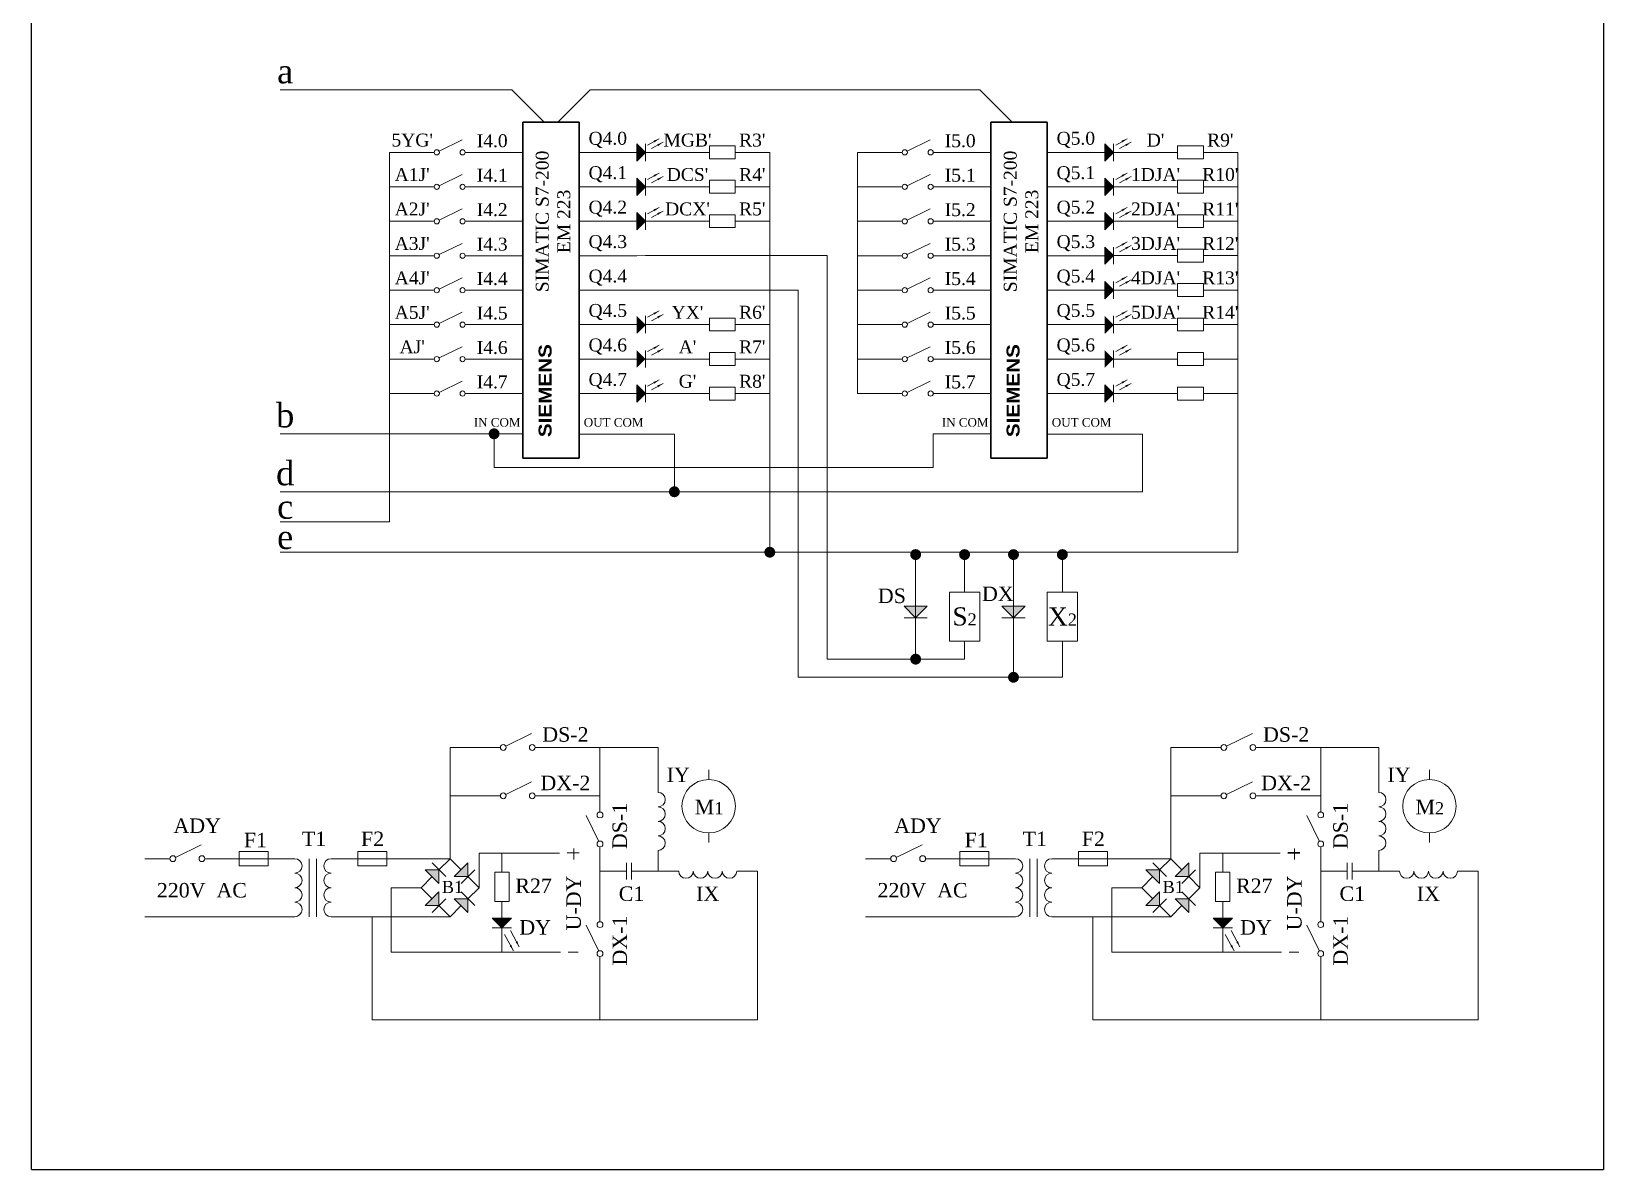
# Model space of a CAD drawing. Header units: millimetres. Extents: x -1398 to -410, y -1053 to -637.
# Drawn here: x -1398.2 to -1138.3, y -1053.3 to -865 of the extents above; entities that cross this region are included whole.
import ezdxf

# ---------------------------------------------------------------- set-up
doc = ezdxf.new("R2010")
doc.units = ezdxf.units.MM
doc.header["$MEASUREMENT"] = 0
doc.layers.get('0').update_dxf_attribs({"lineweight": 90})
doc.layers.add('粗实线', color=7, linetype='Continuous', lineweight=35)
doc.layers.add('细实线', color=7, linetype='Continuous', lineweight=13)
doc.styles.get("Standard").update_dxf_attribs({"font": 'TIMES.TTF', "height": 3})
doc.dimstyles.new('ISO-25', dxfattribs={"dimtxt": 3, "dimasz": 1, "dimexe": 2, "dimexo": 0, "dimgap": 1.5, "dimtad": 1, "dimlfac": -1, "dimdsep": 46, "dimtxsty": 'Standard', "dimblk2": 'DOTSMALL', "dimsah": 1, "dimcen": 10, "dimclrd": 7, "dimclre": 7, "dimclrt": 7, "dimazin": 2, "dimtfac": 1, "dimtix": 1, "dimtmove": 1, "dimatfit": 3, "dimfxl": 0, "dimlwd": 9, "dimlwe": 9, "dimarcsym": 0})

# ---------------------------------------------------------------- blocks, each defined once
blk = doc.blocks.new('_DotSmall')
at = {"color": 0, "linetype": 'ByBlock', "const_width": 0.5}
blk.add_lwpolyline([(-0.0625, 0, 1), (0.0625, 0, 1)], format="xyb", close=True, dxfattribs=at)

msp = doc.modelspace()

# ---------------------------------------------------------------- hatches: boundary and pattern name
at = {"layer": '细实线'}
for points in [[(-1298.14, -886.48), (-1296.71, -885.05), (-1298.14, -883.63)], [(-1220.74, -886.48), (-1219.31, -885.05), (-1220.74, -883.63)], [(-1298.14, -892.16), (-1296.71, -890.73), (-1298.14, -889.31)], [(-1220.74, -892.16), (-1219.31, -890.73), (-1220.74, -889.31)], [(-1298.14, -897.86), (-1296.71, -896.43), (-1298.14, -895.01)], [(-1220.74, -897.86), (-1219.31, -896.43), (-1220.74, -895.01)], [(-1220.74, -903.56), (-1219.31, -902.13), (-1220.74, -900.71)], [(-1220.74, -909.26), (-1219.31, -907.83), (-1220.74, -906.41)], [(-1298.14, -914.96), (-1296.71, -913.53), (-1298.14, -912.11)], [(-1220.74, -914.96), (-1219.31, -913.53), (-1220.74, -912.11)], [(-1298.14, -920.66), (-1296.71, -919.24), (-1298.14, -917.81)], [(-1220.74, -920.66), (-1219.31, -919.24), (-1220.74, -917.81)], [(-1298.14, -926.38), (-1296.71, -924.95), (-1298.14, -923.53)], [(-1220.74, -926.38), (-1219.31, -924.95), (-1220.74, -923.53)], [(-1253.94, -960.11), (-1252.02, -962.03), (-1250.1, -960.11)], [(-1237.76, -960.11), (-1235.84, -962.03), (-1233.92, -960.11)], [(-1322.03, -1011.73), (-1320.43, -1013.33), (-1318.83, -1011.73)], [(-1202.84, -1011.73), (-1201.24, -1013.33), (-1199.64, -1011.73)]]:
    msp.add_hatch(color=7, dxfattribs=at).paths.add_polyline_path(points)
h = msp.add_hatch(color=7, dxfattribs=at)
h.paths.add_polyline_path([(-1321.73, -930.71, 0.414214), (-1322.63, -931.61, 0.414214), (-1321.73, -932.51)])
h.paths.add_polyline_path([(-1321.73, -930.71), (-1321.73, -931.61), (-1320.83, -931.61, 0.414214)])
h.paths.add_polyline_path([(-1320.83, -931.61), (-1321.73, -931.61), (-1321.73, -932.51, 0.414214)])
h = msp.add_hatch(color=7, dxfattribs=at)
h.paths.add_polyline_path([(-1291.92, -940.3, 0.414214), (-1292.82, -941.2, 0.414214), (-1291.92, -942.1)])
h.paths.add_polyline_path([(-1291.92, -940.3), (-1291.92, -941.2), (-1291.02, -941.2, 0.414214)])
h.paths.add_polyline_path([(-1291.02, -941.2), (-1291.92, -941.2), (-1291.92, -942.1, 0.414214)])
h = msp.add_hatch(color=7, dxfattribs=at)
h.paths.add_polyline_path([(-1276.14, -950.3, 0.414214), (-1277.04, -951.2, 0.414214), (-1276.14, -952.1)])
h.paths.add_polyline_path([(-1276.14, -950.3), (-1276.14, -951.2), (-1275.24, -951.2, 0.414214)])
h.paths.add_polyline_path([(-1275.24, -951.2), (-1276.14, -951.2), (-1276.14, -952.1, 0.414214)])
h = msp.add_hatch(color=7, dxfattribs=at)
h.paths.add_polyline_path([(-1252.02, -950.69, 0.414214), (-1252.92, -951.59, 0.414214), (-1252.02, -952.49)])
h.paths.add_polyline_path([(-1252.02, -950.69), (-1252.02, -951.59), (-1251.12, -951.59, 0.414214)])
h.paths.add_polyline_path([(-1251.12, -951.59), (-1252.02, -951.59), (-1252.02, -952.49, 0.414214)])
h = msp.add_hatch(color=7, dxfattribs=at)
h.paths.add_polyline_path([(-1243.93, -950.69, 0.414214), (-1244.83, -951.59, 0.414214), (-1243.93, -952.49)])
h.paths.add_polyline_path([(-1243.93, -950.69), (-1243.93, -951.59), (-1243.03, -951.59, 0.414214)])
h.paths.add_polyline_path([(-1243.03, -951.59), (-1243.93, -951.59), (-1243.93, -952.49, 0.414214)])
h = msp.add_hatch(color=7, dxfattribs=at)
h.paths.add_polyline_path([(-1235.84, -950.69, 0.414214), (-1236.74, -951.59, 0.414214), (-1235.84, -952.49)])
h.paths.add_polyline_path([(-1235.84, -950.69), (-1235.84, -951.59), (-1234.94, -951.59, 0.414214)])
h.paths.add_polyline_path([(-1234.94, -951.59), (-1235.84, -951.59), (-1235.84, -952.49, 0.414214)])
h = msp.add_hatch(color=7, dxfattribs=at)
h.paths.add_polyline_path([(-1227.75, -950.69, 0.414214), (-1228.65, -951.59, 0.414214), (-1227.75, -952.49)])
h.paths.add_polyline_path([(-1227.75, -950.69), (-1227.75, -951.59), (-1226.85, -951.59, 0.414214)])
h.paths.add_polyline_path([(-1226.85, -951.59), (-1227.75, -951.59), (-1227.75, -952.49, 0.414214)])
h = msp.add_hatch(color=7, dxfattribs=at)
h.paths.add_polyline_path([(-1252.02, -967.99, 0.414214), (-1252.92, -968.89, 0.414214), (-1252.02, -969.79)])
h.paths.add_polyline_path([(-1252.02, -967.99), (-1252.02, -968.89), (-1251.12, -968.89, 0.414214)])
h.paths.add_polyline_path([(-1251.12, -968.89), (-1252.02, -968.89), (-1252.02, -969.79, 0.414214)])
h = msp.add_hatch(color=7, dxfattribs=at)
h.paths.add_polyline_path([(-1235.84, -970.99, 0.414214), (-1236.74, -971.89, 0.414214), (-1235.84, -972.79)])
h.paths.add_polyline_path([(-1235.84, -970.99), (-1235.84, -971.89), (-1234.94, -971.89, 0.414214)])
h.paths.add_polyline_path([(-1234.94, -971.89), (-1235.84, -971.89), (-1235.84, -972.79, 0.414214)])
h = msp.add_hatch(color=7, dxfattribs=at)
h.paths.add_polyline_path([(-1330.86, -1005.99), (-1330.86, -1003.73), (-1333.12, -1003.73)])
h.paths.add_polyline_path([(-1326.06, -1004.86), (-1326.06, -1002.6), (-1328.32, -1004.86)])
h.paths.add_polyline_path([(-1326.06, -1008.53), (-1328.32, -1008.53), (-1326.06, -1010.79)])
h.paths.add_polyline_path([(-1330.86, -1009.66), (-1330.86, -1007.4), (-1333.12, -1009.66)])
h = msp.add_hatch(color=7, dxfattribs=at)
h.paths.add_polyline_path([(-1211.67, -1005.99), (-1211.67, -1003.73), (-1213.93, -1003.73)])
h.paths.add_polyline_path([(-1206.87, -1004.86), (-1206.87, -1002.6), (-1209.13, -1004.86)])
h.paths.add_polyline_path([(-1206.87, -1008.53), (-1209.13, -1008.53), (-1206.87, -1010.79)])
h.paths.add_polyline_path([(-1211.67, -1009.66), (-1211.67, -1007.4), (-1213.93, -1009.66)])

# ---------------------------------------------------------------- linework, layer by layer
at = {"layer": 'Defpoints'}
msp.add_line((-1398.24, -1053.34), (-1398.24, -680.24), dxfattribs=at)
at = {"layer": 'Defpoints', "color": 0}
for p in [(-1138.26, -680.24), (-1398.24, -1053.34)]:
    msp.add_line(p, (-1138.26, -1053.34), dxfattribs=at)
at = {"layer": '粗实线', "color": 7}
for p, q in [((-1316.96, -880.06), (-1316.96, -935.64)), ((-1316.96, -880.06), (-1307.69, -880.06)), ((-1307.69, -880.06), (-1307.69, -935.64)), ((-1239.56, -880.06), (-1239.56, -935.64)), ((-1239.56, -880.06), (-1230.29, -880.06)), ((-1230.29, -880.06), (-1230.29, -935.64)), ((-1316.96, -935.64), (-1307.69, -935.64)), ((-1239.56, -935.64), (-1230.29, -935.64)), ((-1190.45, -1000.93), (-1188.46, -1000.93))]:
    msp.add_line(p, q, dxfattribs=at)
at = {"layer": '细实线', "color": 7}
for p, q in [((-1357.11, -874.7), (-1318.81, -874.7)), ((-1313.46, -880.06), (-1318.81, -874.7)), ((-1311.19, -880.06), (-1305.83, -874.7)), ((-1305.83, -874.7), (-1241.42, -874.7)), ((-1236.06, -880.06), (-1241.42, -874.7)), ((-1330.83, -884.86), (-1327.03, -883)), ((-1298.14, -883.63), (-1296.71, -885.05)), ((-1298.14, -886.48), (-1298.14, -883.63)), ((-1296.71, -886.48), (-1296.71, -883.63)), ((-1253.43, -884.86), (-1249.63, -883)), ((-1220.74, -883.63), (-1219.31, -885.05)), ((-1220.74, -886.48), (-1220.74, -883.63)), ((-1219.31, -886.48), (-1219.31, -883.63)), ((-1339.05, -885.05), (-1339.05, -946.2)), ((-1339.05, -885.05), (-1331.64, -885.05)), ((-1326.51, -885.05), (-1316.96, -885.05)), ((-1298.14, -885.05), (-1307.69, -885.05)), ((-1298.14, -886.48), (-1296.71, -885.05)), ((-1296.71, -885.05), (-1286.12, -885.05)), ((-1286.12, -886.12), (-1286.12, -883.98)), ((-1286.12, -883.98), (-1281.84, -883.98)), ((-1286.12, -886.12), (-1281.84, -886.12)), ((-1281.84, -886.12), (-1281.84, -883.98)), ((-1281.84, -885.05), (-1276.14, -885.05)), ((-1276.14, -885.05), (-1276.14, -951.2)), ((-1261.65, -885.05), (-1261.65, -924.95)), ((-1261.65, -885.05), (-1254.24, -885.05)), ((-1249.11, -885.05), (-1239.56, -885.05)), ((-1220.74, -885.05), (-1230.29, -885.05)), ((-1220.74, -886.48), (-1219.31, -885.05)), ((-1219.31, -885.05), (-1208.72, -885.05)), ((-1208.72, -883.98), (-1204.44, -883.98)), ((-1208.72, -886.12), (-1208.72, -883.98)), ((-1208.72, -886.12), (-1204.44, -886.12)), ((-1204.44, -886.12), (-1204.44, -883.98)), ((-1204.44, -885.05), (-1198.74, -885.05)), ((-1198.74, -885.05), (-1198.74, -951.2)), ((-1330.83, -890.56), (-1327.03, -888.7)), ((-1253.43, -890.56), (-1249.63, -888.7)), ((-1339.05, -890.75), (-1331.64, -890.75)), ((-1326.51, -890.75), (-1316.96, -890.75)), ((-1298.14, -890.75), (-1307.69, -890.75)), ((-1298.14, -889.31), (-1296.71, -890.73)), ((-1298.14, -892.16), (-1298.14, -889.31)), ((-1298.14, -892.16), (-1296.71, -890.73)), ((-1296.71, -892.16), (-1296.71, -889.31)), ((-1296.71, -890.73), (-1286.12, -890.73)), ((-1286.12, -891.8), (-1286.12, -889.67)), ((-1286.12, -889.67), (-1281.84, -889.67)), ((-1281.84, -891.8), (-1281.84, -889.67)), ((-1281.84, -890.73), (-1276.14, -890.73)), ((-1261.65, -890.75), (-1254.24, -890.75)), ((-1249.11, -890.75), (-1239.56, -890.75)), ((-1220.74, -890.75), (-1230.29, -890.75)), ((-1220.74, -892.16), (-1220.74, -889.31)), ((-1220.74, -889.31), (-1219.31, -890.73)), ((-1220.74, -892.16), (-1219.31, -890.73)), ((-1219.31, -892.16), (-1219.31, -889.31)), ((-1219.31, -890.73), (-1208.72, -890.73)), ((-1208.72, -891.8), (-1208.72, -889.67)), ((-1208.72, -889.67), (-1204.44, -889.67)), ((-1204.44, -891.8), (-1204.44, -889.67)), ((-1204.44, -890.73), (-1198.74, -890.73)), ((-1286.12, -891.8), (-1281.84, -891.8)), ((-1208.72, -891.8), (-1204.44, -891.8)), ((-1339.05, -896.45), (-1331.64, -896.45)), ((-1330.83, -896.26), (-1327.03, -894.4)), ((-1326.51, -896.45), (-1317.1, -896.45)), ((-1298.14, -896.45), (-1307.69, -896.45)), ((-1298.14, -895.01), (-1296.71, -896.43)), ((-1298.14, -897.86), (-1298.14, -895.01)), ((-1298.14, -897.86), (-1296.71, -896.43)), ((-1296.71, -897.86), (-1296.71, -895.01)), ((-1296.71, -896.43), (-1286.12, -896.43)), ((-1286.12, -897.5), (-1286.12, -895.37)), ((-1286.12, -895.37), (-1281.84, -895.37)), ((-1281.84, -897.5), (-1281.84, -895.37)), ((-1281.84, -896.43), (-1276.14, -896.43)), ((-1261.65, -896.45), (-1254.24, -896.45)), ((-1253.43, -896.26), (-1249.63, -894.4)), ((-1249.11, -896.45), (-1239.7, -896.45)), ((-1220.74, -896.45), (-1230.29, -896.45)), ((-1220.74, -897.86), (-1220.74, -895.01)), ((-1220.74, -895.01), (-1219.31, -896.43)), ((-1220.74, -897.86), (-1219.31, -896.43)), ((-1219.31, -897.86), (-1219.31, -895.01)), ((-1219.31, -896.43), (-1208.72, -896.43)), ((-1208.72, -895.37), (-1204.44, -895.37)), ((-1208.72, -897.5), (-1208.72, -895.37)), ((-1204.44, -897.5), (-1204.44, -895.37)), ((-1204.44, -896.43), (-1198.74, -896.43)), ((-1286.12, -897.5), (-1281.84, -897.5)), ((-1208.72, -897.5), (-1204.44, -897.5)), ((-1330.83, -901.96), (-1327.03, -900.1)), ((-1298.14, -902.15), (-1296.71, -902.13)), ((-1296.71, -902.13), (-1266.64, -902.13)), ((-1266.64, -902.13), (-1266.64, -968.89)), ((-1253.43, -901.96), (-1249.63, -900.1)), ((-1220.74, -903.56), (-1220.74, -900.71)), ((-1220.74, -900.71), (-1219.31, -902.13)), ((-1220.74, -903.56), (-1219.31, -902.13)), ((-1219.31, -903.56), (-1219.31, -900.71)), ((-1219.31, -902.13), (-1208.72, -902.13)), ((-1208.72, -901.07), (-1204.44, -901.07)), ((-1208.72, -903.2), (-1208.72, -901.07)), ((-1204.44, -903.2), (-1204.44, -901.07)), ((-1204.44, -902.13), (-1198.74, -902.13)), ((-1339.05, -902.15), (-1331.64, -902.15)), ((-1326.51, -902.15), (-1317.1, -902.15)), ((-1298.14, -902.15), (-1307.69, -902.15)), ((-1261.65, -902.15), (-1254.24, -902.15)), ((-1249.11, -902.15), (-1239.7, -902.15)), ((-1220.74, -902.15), (-1230.29, -902.15)), ((-1208.72, -903.2), (-1204.44, -903.2)), ((-1330.83, -907.66), (-1327.03, -905.8)), ((-1253.43, -907.66), (-1249.63, -905.8)), ((-1220.74, -909.26), (-1220.74, -906.41)), ((-1220.74, -906.41), (-1219.31, -907.83)), ((-1219.31, -909.26), (-1219.31, -906.41)), ((-1208.72, -906.77), (-1204.44, -906.77)), ((-1208.72, -908.9), (-1208.72, -906.77)), ((-1204.44, -908.9), (-1204.44, -906.77)), ((-1339.05, -907.85), (-1331.64, -907.85)), ((-1326.51, -907.85), (-1317.1, -907.85)), ((-1296.71, -907.85), (-1307.69, -907.85)), ((-1296.71, -907.83), (-1271.45, -907.83)), ((-1271.45, -907.83), (-1271.45, -971.89)), ((-1261.65, -907.85), (-1254.24, -907.85)), ((-1249.11, -907.85), (-1239.7, -907.85)), ((-1219.31, -907.85), (-1230.29, -907.85)), ((-1220.74, -909.26), (-1219.31, -907.83)), ((-1219.31, -907.83), (-1208.72, -907.83)), ((-1208.72, -908.9), (-1204.44, -908.9)), ((-1204.44, -907.83), (-1198.74, -907.83)), ((-1330.83, -913.36), (-1327.03, -911.5)), ((-1296.71, -914.96), (-1296.71, -912.11)), ((-1286.12, -912.47), (-1286.12, -914.6)), ((-1286.12, -912.47), (-1281.84, -912.47)), ((-1281.84, -912.47), (-1281.84, -914.6)), ((-1253.43, -913.36), (-1249.63, -911.5)), ((-1219.31, -914.96), (-1219.31, -912.11)), ((-1208.72, -912.47), (-1204.44, -912.47)), ((-1208.72, -912.47), (-1208.72, -914.6)), ((-1204.44, -912.47), (-1204.44, -914.6)), ((-1339.05, -913.55), (-1331.64, -913.55)), ((-1326.51, -913.55), (-1317.1, -913.55)), ((-1296.71, -913.55), (-1307.69, -913.55)), ((-1298.14, -914.96), (-1296.71, -913.53)), ((-1296.71, -913.53), (-1286.12, -913.53)), ((-1286.12, -914.6), (-1281.84, -914.6)), ((-1281.84, -913.53), (-1276.14, -913.53)), ((-1261.65, -913.55), (-1254.24, -913.55)), ((-1249.11, -913.55), (-1239.7, -913.55)), ((-1219.31, -913.55), (-1230.29, -913.55)), ((-1220.74, -914.96), (-1219.31, -913.53)), ((-1219.31, -913.53), (-1208.72, -913.53)), ((-1208.72, -914.6), (-1204.44, -914.6)), ((-1204.44, -913.53), (-1198.74, -913.53)), ((-1330.83, -919.06), (-1327.03, -917.2)), ((-1253.43, -919.06), (-1249.63, -917.2)), ((-1339.05, -919.25), (-1331.64, -919.25)), ((-1326.51, -919.25), (-1317.1, -919.25)), ((-1298.14, -919.25), (-1307.69, -919.25)), ((-1296.71, -920.66), (-1296.71, -917.81)), ((-1296.71, -919.24), (-1286.12, -919.24)), ((-1286.12, -918.17), (-1286.12, -920.3)), ((-1286.12, -918.17), (-1281.84, -918.17)), ((-1286.12, -920.3), (-1281.84, -920.3)), ((-1281.84, -918.17), (-1281.84, -920.3)), ((-1281.84, -919.24), (-1276.14, -919.24)), ((-1261.65, -919.25), (-1254.24, -919.25)), ((-1249.11, -919.25), (-1239.7, -919.25)), ((-1220.74, -919.25), (-1230.29, -919.25)), ((-1219.31, -920.66), (-1219.31, -917.81)), ((-1219.31, -919.24), (-1208.72, -919.24)), ((-1208.72, -918.17), (-1204.44, -918.17)), ((-1208.72, -918.17), (-1208.72, -920.3)), ((-1208.72, -920.3), (-1204.44, -920.3)), ((-1204.44, -918.17), (-1204.44, -920.3)), ((-1204.44, -919.24), (-1198.74, -919.24)), ((-1330.83, -924.76), (-1327.03, -922.9)), ((-1253.43, -924.76), (-1249.63, -922.9)), ((-1339.05, -924.95), (-1331.64, -924.95)), ((-1326.51, -924.95), (-1317.1, -924.95)), ((-1298.14, -924.95), (-1307.69, -924.95)), ((-1298.14, -923.53), (-1296.71, -924.95)), ((-1298.14, -926.38), (-1298.14, -923.53)), ((-1298.14, -926.38), (-1296.71, -924.95)), ((-1296.71, -926.38), (-1296.71, -923.53)), ((-1296.71, -924.95), (-1286.12, -924.95)), ((-1286.12, -926.02), (-1286.12, -923.88)), ((-1286.12, -923.88), (-1281.84, -923.88)), ((-1281.84, -926.02), (-1281.84, -923.88)), ((-1281.84, -924.95), (-1276.14, -924.95)), ((-1261.65, -924.95), (-1254.24, -924.95)), ((-1249.11, -924.95), (-1239.7, -924.95)), ((-1220.74, -924.95), (-1230.29, -924.95)), ((-1220.74, -923.53), (-1219.31, -924.95)), ((-1220.74, -926.38), (-1220.74, -923.53)), ((-1220.74, -926.38), (-1219.31, -924.95)), ((-1219.31, -926.38), (-1219.31, -923.53)), ((-1219.31, -924.95), (-1208.72, -924.95)), ((-1208.72, -923.88), (-1204.44, -923.88)), ((-1208.72, -926.02), (-1208.72, -923.88)), ((-1204.44, -926.02), (-1204.44, -923.88)), ((-1204.44, -924.95), (-1198.74, -924.95)), ((-1286.12, -926.02), (-1281.84, -926.02)), ((-1208.72, -926.02), (-1204.44, -926.02)), ((-1357.11, -931.61), (-1316.96, -931.61)), ((-1321.73, -931.61), (-1321.73, -937.21)), ((-1291.92, -931.69), (-1307.69, -931.69)), ((-1291.92, -931.69), (-1291.92, -941.2)), ((-1249.11, -931.61), (-1239.56, -931.61)), ((-1249.11, -931.61), (-1249.11, -937.21)), ((-1214.52, -931.69), (-1230.29, -931.69)), ((-1214.52, -931.69), (-1214.52, -941.2)), ((-1321.73, -937.21), (-1249.11, -937.21)), ((-1357.11, -941.2), (-1214.52, -941.2)), ((-1357.11, -946.2), (-1339.05, -946.2)), ((-1357.11, -951.2), (-1198.74, -951.2)), ((-1252.02, -951.59), (-1252.02, -968.89)), ((-1243.93, -951.59), (-1243.93, -957.8)), ((-1235.84, -951.59), (-1235.84, -971.89)), ((-1227.75, -951.59), (-1227.75, -957.8)), ((-1246.43, -957.8), (-1246.43, -965.89)), ((-1246.43, -957.8), (-1241.43, -957.8)), ((-1241.43, -957.8), (-1241.43, -965.89)), ((-1230.25, -957.8), (-1225.25, -957.8)), ((-1230.25, -957.8), (-1230.25, -965.89)), ((-1225.25, -957.8), (-1225.25, -965.89)), ((-1253.94, -960.11), (-1250.1, -960.11)), ((-1253.94, -960.11), (-1252.02, -962.03)), ((-1250.1, -960.11), (-1252.02, -962.03)), ((-1237.76, -960.11), (-1233.92, -960.11)), ((-1237.76, -960.11), (-1235.84, -962.03)), ((-1233.92, -960.11), (-1235.84, -962.03)), ((-1253.94, -962.03), (-1250.1, -962.03)), ((-1237.76, -962.03), (-1233.92, -962.03)), ((-1246.43, -965.89), (-1241.43, -965.89)), ((-1243.93, -965.89), (-1243.93, -968.89)), ((-1230.25, -965.89), (-1225.25, -965.89)), ((-1227.75, -965.89), (-1227.75, -971.89)), ((-1243.93, -968.89), (-1266.64, -968.89)), ((-1227.75, -971.89), (-1271.45, -971.89)), ((-1319.79, -983.29), (-1315.53, -981.2)), ((-1200.6, -983.29), (-1196.34, -981.2)), ((-1329.02, -983.5), (-1320.7, -983.5)), ((-1329.02, -983.5), (-1329.02, -991.5)), ((-1329.02, -995.64), (-1329.02, -983.5)), ((-1314.94, -983.5), (-1304.22, -983.5)), ((-1304.22, -983.5), (-1294.62, -983.5)), ((-1304.22, -983.5), (-1304.22, -991.5)), ((-1294.62, -990.93), (-1294.62, -983.5)), ((-1209.84, -983.5), (-1201.52, -983.5)), ((-1209.84, -995.64), (-1209.84, -983.5)), ((-1209.84, -983.5), (-1209.84, -991.5)), ((-1195.76, -983.5), (-1185.04, -983.5)), ((-1185.04, -983.5), (-1185.04, -991.5)), ((-1185.04, -983.5), (-1175.44, -983.5)), ((-1175.44, -990.93), (-1175.44, -983.5)), ((-1286.24, -988.81), (-1286.24, -987.21)), ((-1167.05, -988.81), (-1167.05, -987.21)), ((-1319.79, -991.29), (-1315.53, -989.2)), ((-1304.22, -989.5), (-1304.22, -994.19)), ((-1200.6, -991.29), (-1196.34, -989.2)), ((-1185.04, -989.5), (-1185.04, -994.19)), ((-1329.02, -991.5), (-1320.7, -991.5)), ((-1314.94, -991.5), (-1304.22, -991.5)), ((-1209.84, -991.5), (-1201.52, -991.5)), ((-1195.76, -991.5), (-1185.04, -991.5)), ((-1329.02, -1001.9), (-1329.02, -995.64)), ((-1304.43, -999.04), (-1306.52, -994.77)), ((-1209.84, -1001.9), (-1209.84, -995.64)), ((-1185.25, -999.04), (-1187.34, -994.77)), ((-1286.24, -999.24), (-1286.24, -997.64)), ((-1167.05, -999.24), (-1167.05, -997.64)), ((-1374.42, -1001.69), (-1370.15, -999.6)), ((-1363.89, -1003.1), (-1363.89, -1000.7)), ((-1363.89, -1000.7), (-1359.09, -1000.7)), ((-1359.09, -1003.1), (-1359.09, -1000.7)), ((-1339.49, -1000.7), (-1344.29, -1000.7)), ((-1344.29, -1003.1), (-1344.29, -1000.7)), ((-1339.49, -1003.1), (-1339.49, -1000.7)), ((-1309.64, -1000.93), (-1307.65, -1000.93)), ((-1308.56, -1000.21), (-1308.56, -1002.02)), ((-1304.22, -1003.95), (-1304.22, -999.95)), ((-1294.62, -1003.95), (-1294.62, -1000.53)), ((-1255.23, -1001.69), (-1250.96, -999.6)), ((-1244.71, -1000.7), (-1239.91, -1000.7)), ((-1244.71, -1003.1), (-1244.71, -1000.7)), ((-1239.91, -1003.1), (-1239.91, -1000.7)), ((-1220.31, -1000.7), (-1225.11, -1000.7)), ((-1225.11, -1003.1), (-1225.11, -1000.7)), ((-1220.31, -1003.1), (-1220.31, -1000.7)), ((-1189.37, -1000.21), (-1189.37, -1002.02)), ((-1185.04, -1003.95), (-1185.04, -999.95)), ((-1175.44, -1003.95), (-1175.44, -1000.53)), ((-1379.49, -1001.9), (-1375.33, -1001.9)), ((-1369.57, -1001.9), (-1354.69, -1001.9)), ((-1363.89, -1003.1), (-1359.09, -1003.1)), ((-1352.29, -1001.9), (-1352.29, -1011.5)), ((-1351.09, -1001.9), (-1351.09, -1011.5)), ((-1329.02, -1001.9), (-1348.69, -1001.9)), ((-1339.49, -1003.1), (-1344.29, -1003.1)), ((-1329.73, -1004.86), (-1331.99, -1002.6)), ((-1330.86, -1003.73), (-1329.02, -1001.9)), ((-1329.02, -1001.9), (-1327.19, -1003.73)), ((-1328.32, -1004.86), (-1326.06, -1002.6)), ((-1326.06, -1002.6), (-1326.06, -1004.86)), ((-1324.22, -1001), (-1310.91, -1001)), ((-1324.22, -1006.7), (-1324.22, -1001)), ((-1320.43, -1001), (-1320.43, -1004.16)), ((-1299.82, -1005.34), (-1299.82, -1002.57)), ((-1299.02, -1005.34), (-1299.02, -1002.57)), ((-1260.3, -1001.9), (-1256.14, -1001.9)), ((-1250.38, -1001.9), (-1235.51, -1001.9)), ((-1244.71, -1003.1), (-1239.91, -1003.1)), ((-1233.11, -1001.9), (-1233.11, -1011.5)), ((-1231.91, -1001.9), (-1231.91, -1011.5)), ((-1209.84, -1001.9), (-1229.51, -1001.9)), ((-1220.31, -1003.1), (-1225.11, -1003.1)), ((-1210.54, -1004.86), (-1212.8, -1002.6)), ((-1211.67, -1003.73), (-1209.84, -1001.9)), ((-1209.84, -1001.9), (-1208, -1003.73)), ((-1209.13, -1004.86), (-1206.87, -1002.6)), ((-1206.87, -1002.6), (-1206.87, -1004.86)), ((-1205.04, -1001), (-1191.72, -1001)), ((-1205.04, -1006.7), (-1205.04, -1001)), ((-1201.24, -1001), (-1201.24, -1004.16)), ((-1180.64, -1005.34), (-1180.64, -1002.57)), ((-1179.84, -1005.34), (-1179.84, -1002.57)), ((-1333.82, -1006.7), (-1331.99, -1004.86)), ((-1333.12, -1003.73), (-1330.86, -1003.73)), ((-1330.86, -1005.99), (-1333.12, -1003.73)), ((-1330.86, -1005.99), (-1330.86, -1003.73)), ((-1328.32, -1004.86), (-1326.06, -1004.86)), ((-1327.19, -1005.99), (-1324.93, -1003.73)), ((-1326.06, -1004.86), (-1324.22, -1006.7)), ((-1319.23, -1004.16), (-1321.63, -1004.16)), ((-1321.63, -1004.16), (-1321.63, -1008.96)), ((-1319.23, -1004.16), (-1319.23, -1008.96)), ((-1304.22, -1003.95), (-1299.82, -1003.95)), ((-1304.22, -1003.95), (-1304.22, -1012.33)), ((-1299.02, -1003.95), (-1294.62, -1003.95)), ((-1294.62, -1003.95), (-1291.2, -1003.95)), ((-1281.6, -1003.95), (-1278.17, -1003.95)), ((-1278.17, -1003.95), (-1278.17, -1028.54)), ((-1214.64, -1006.7), (-1212.8, -1004.86)), ((-1213.93, -1003.73), (-1211.67, -1003.73)), ((-1211.67, -1005.99), (-1213.93, -1003.73)), ((-1211.67, -1005.99), (-1211.67, -1003.73)), ((-1209.13, -1004.86), (-1206.87, -1004.86)), ((-1208, -1005.99), (-1205.74, -1003.73)), ((-1206.87, -1004.86), (-1205.04, -1006.7)), ((-1200.04, -1004.16), (-1202.44, -1004.16)), ((-1202.44, -1004.16), (-1202.44, -1008.96)), ((-1200.04, -1004.16), (-1200.04, -1008.96)), ((-1185.04, -1003.95), (-1180.64, -1003.95)), ((-1185.04, -1003.95), (-1185.04, -1012.33)), ((-1179.84, -1003.95), (-1175.44, -1003.95)), ((-1175.44, -1003.95), (-1172.01, -1003.95)), ((-1162.41, -1003.95), (-1158.99, -1003.95)), ((-1158.99, -1003.95), (-1158.99, -1028.54)), ((-1333.82, -1006.7), (-1338.78, -1006.7)), ((-1338.78, -1006.7), (-1338.78, -1017.38)), ((-1333.82, -1006.7), (-1331.99, -1008.53)), ((-1330.86, -1007.4), (-1333.12, -1009.66)), ((-1329.73, -1008.53), (-1331.99, -1010.79)), ((-1330.86, -1007.4), (-1330.86, -1009.66)), ((-1328.32, -1008.53), (-1326.06, -1010.79)), ((-1328.32, -1008.53), (-1326.06, -1008.53)), ((-1327.19, -1007.4), (-1324.93, -1009.66)), ((-1326.06, -1008.53), (-1324.22, -1006.7)), ((-1326.06, -1010.79), (-1326.06, -1008.53)), ((-1214.64, -1006.7), (-1219.6, -1006.7)), ((-1219.6, -1006.7), (-1219.6, -1017.38)), ((-1214.64, -1006.7), (-1212.8, -1008.53)), ((-1211.67, -1007.4), (-1213.93, -1009.66)), ((-1210.54, -1008.53), (-1212.8, -1010.79)), ((-1211.67, -1007.4), (-1211.67, -1009.66)), ((-1209.13, -1008.53), (-1206.87, -1008.53)), ((-1209.13, -1008.53), (-1206.87, -1010.79)), ((-1208, -1007.4), (-1205.74, -1009.66)), ((-1206.87, -1008.53), (-1205.04, -1006.7)), ((-1206.87, -1010.79), (-1206.87, -1008.53)), ((-1333.12, -1009.66), (-1330.86, -1009.66)), ((-1330.86, -1009.66), (-1329.02, -1011.5)), ((-1329.02, -1011.5), (-1327.19, -1009.66)), ((-1319.23, -1008.96), (-1321.63, -1008.96)), ((-1320.43, -1008.96), (-1320.43, -1017.38)), ((-1304.22, -1012.33), (-1304.22, -1010.33)), ((-1213.93, -1009.66), (-1211.67, -1009.66)), ((-1211.67, -1009.66), (-1209.84, -1011.5)), ((-1209.84, -1011.5), (-1208, -1009.66)), ((-1200.04, -1008.96), (-1202.44, -1008.96)), ((-1201.24, -1008.96), (-1201.24, -1017.38)), ((-1185.04, -1012.33), (-1185.04, -1010.33)), ((-1354.69, -1011.5), (-1379.49, -1011.5)), ((-1348.69, -1011.5), (-1329.02, -1011.5)), ((-1341.89, -1011.5), (-1341.89, -1028.54)), ((-1322.03, -1011.73), (-1318.83, -1011.73)), ((-1322.03, -1011.73), (-1320.43, -1013.33)), ((-1322.03, -1013.33), (-1318.83, -1013.33)), ((-1318.83, -1011.73), (-1320.43, -1013.33)), ((-1304.43, -1017.18), (-1306.52, -1012.91)), ((-1235.51, -1011.5), (-1260.3, -1011.5)), ((-1229.51, -1011.5), (-1209.84, -1011.5)), ((-1222.71, -1011.5), (-1222.71, -1028.54)), ((-1202.84, -1011.73), (-1201.24, -1013.33)), ((-1202.84, -1011.73), (-1199.64, -1011.73)), ((-1202.84, -1013.33), (-1199.64, -1013.33)), ((-1199.64, -1011.73), (-1201.24, -1013.33)), ((-1185.25, -1017.18), (-1187.34, -1012.91)), ((-1338.78, -1017.38), (-1320.43, -1017.38)), ((-1320.43, -1017.38), (-1310.73, -1017.38)), ((-1309.46, -1017.37), (-1307.83, -1017.37)), ((-1304.22, -1018.09), (-1304.22, -1028.54)), ((-1219.6, -1017.38), (-1201.24, -1017.38)), ((-1201.24, -1017.38), (-1191.54, -1017.38)), ((-1190.27, -1017.37), (-1188.64, -1017.37)), ((-1185.04, -1018.09), (-1185.04, -1028.54)), ((-1341.89, -1028.54), (-1278.17, -1028.54)), ((-1222.71, -1028.54), (-1158.99, -1028.54))]:
    msp.add_line(p, q, dxfattribs=at)
for centre, radius in [((-1331.21, -885.05), 0.428), ((-1326.94, -885.05), 0.428), ((-1253.81, -885.05), 0.428), ((-1249.54, -885.05), 0.428), ((-1331.21, -890.75), 0.428), ((-1326.94, -890.75), 0.428), ((-1253.81, -890.75), 0.428), ((-1249.54, -890.75), 0.428), ((-1331.21, -896.45), 0.428), ((-1326.94, -896.45), 0.428), ((-1253.81, -896.45), 0.428), ((-1249.54, -896.45), 0.428), ((-1331.21, -902.15), 0.428), ((-1326.94, -902.15), 0.428), ((-1253.81, -902.15), 0.428), ((-1249.54, -902.15), 0.428), ((-1331.21, -907.85), 0.428), ((-1326.94, -907.85), 0.428), ((-1253.81, -907.85), 0.428), ((-1249.54, -907.85), 0.428), ((-1331.21, -913.55), 0.428), ((-1326.94, -913.55), 0.428), ((-1253.81, -913.55), 0.428), ((-1249.54, -913.55), 0.428), ((-1331.21, -919.25), 0.428), ((-1326.94, -919.25), 0.428), ((-1253.81, -919.25), 0.428), ((-1249.54, -919.25), 0.428), ((-1331.21, -924.95), 0.428), ((-1326.94, -924.95), 0.428), ((-1326.94, -924.95), 0.428), ((-1253.81, -924.95), 0.428), ((-1249.54, -924.95), 0.428), ((-1320.22, -983.5), 0.48), ((-1315.42, -983.5), 0.48), ((-1201.04, -983.5), 0.48), ((-1196.24, -983.5), 0.48), ((-1286.24, -993.22), 4.42), ((-1167.05, -993.22), 4.42), ((-1320.22, -991.5), 0.48), ((-1315.42, -991.5), 0.48), ((-1201.04, -991.5), 0.48), ((-1196.24, -991.5), 0.48), ((-1304.22, -994.67), 0.48), ((-1185.04, -994.67), 0.48), ((-1304.22, -999.47), 0.48), ((-1185.04, -999.47), 0.48), ((-1374.85, -1001.9), 0.48), ((-1370.05, -1001.9), 0.48), ((-1255.66, -1001.9), 0.48), ((-1250.86, -1001.9), 0.48), ((-1304.22, -1012.81), 0.48), ((-1185.04, -1012.81), 0.48), ((-1304.22, -1017.61), 0.48), ((-1185.04, -1017.61), 0.48)]:
    msp.add_circle(centre, radius, dxfattribs=at)
for centre, start, end in [((-1294.62, -992.13), 270, 90), ((-1175.44, -992.13), 270, 90), ((-1294.62, -994.53), 270, 90), ((-1294.62, -996.93), 270, 90), ((-1175.44, -994.53), 270, 90), ((-1175.44, -996.93), 270, 90), ((-1294.62, -999.33), 270, 90), ((-1175.44, -999.33), 270, 90), ((-1354.69, -1003.1), 270, 90), ((-1348.69, -1003.1), 90, 270), ((-1235.51, -1003.1), 270, 90), ((-1229.51, -1003.1), 90, 270), ((-1354.69, -1005.5), 270, 90), ((-1348.69, -1005.5), 90, 270), ((-1290, -1003.95), 180, 0), ((-1287.6, -1003.95), 180, 0), ((-1285.2, -1003.95), 180, 0), ((-1282.8, -1003.95), 180, 0), ((-1235.51, -1005.5), 270, 90), ((-1229.51, -1005.5), 90, 270), ((-1170.81, -1003.95), 180, 0), ((-1168.41, -1003.95), 180, 0), ((-1166.01, -1003.95), 180, 0), ((-1163.61, -1003.95), 180, 0), ((-1354.69, -1007.9), 270, 90), ((-1348.69, -1007.9), 90, 270), ((-1235.51, -1007.9), 270, 90), ((-1229.51, -1007.9), 90, 270), ((-1354.69, -1010.3), 270, 90), ((-1348.69, -1010.3), 90, 270), ((-1235.51, -1010.3), 270, 90), ((-1229.51, -1010.3), 90, 270)]:
    msp.add_arc(centre, 1.2, start, end, dxfattribs=at)

# ---------------------------------------------------------------- texts
at = {"layer": '细实线', "color": 7, "char_height": 4, "attachment_point": 5}
for s, insert in [('a', (-1356.28, -871.66)), ('b', (-1356.28, -928.57)), ('d', (-1356.28, -938.16)), ('c', (-1356.28, -943.7)), ('e', (-1356.28, -948.7))]:
    msp.add_mtext(s, dxfattribs=dict(at, insert=insert))
at = {"layer": '细实线', "color": 7}
for s, insert, char_height, width, attachment_point in [("5YG'", (-1335.28, -883.03), 2.138, 7.5384, 5), ('I4.0', (-1322.05, -883.15), 2.138, 9.5219, 5), ('Q4.0', (-1302.93, -882.98), 2.138, 9.5219, 5), ("MGB'", (-1289.75, -883.03), 2.138, 7.0735, 5), ("R3'", (-1279.04, -883.03), 2.138, 5.6588, 5), ('I5.0', (-1244.65, -883.15), 2.138, 9.5219, 5), ('Q5.0', (-1225.53, -882.98), 2.138, 9.5219, 5), ("D'", (-1212.35, -883.03), 2.138, 7.0735, 5), ("R9'", (-1201.64, -883.03), 2.138, 5.6588, 5), ("A1J'", (-1335.28, -888.73), 2.138, 7.5384, 5), ('I4.1', (-1322.05, -888.85), 2.138, 9.5219, 5), ('Q4.1', (-1302.93, -888.67), 2.138, 9.5219, 5), ("DCS'", (-1289.75, -888.72), 2.138, 7.0735, 5), ("R4'", (-1279.04, -888.72), 2.138, 5.6588, 5), ('I5.1', (-1244.65, -888.85), 2.138, 9.5219, 5), ('Q5.1', (-1225.53, -888.67), 2.138, 9.5219, 5), ("1DJA'", (-1212.35, -888.72), 2.138, 7.0735, 5), ("R10'", (-1201.64, -888.72), 2.138, 5.6588, 5), ("A2J'", (-1335.28, -894.43), 2.138, 7.5384, 5), ('I4.2', (-1322.05, -894.55), 2.138, 9.5219, 5), ('Q4.2', (-1302.93, -894.37), 2.138, 9.5219, 5), ("DCX'", (-1289.75, -894.42), 2.138, 7.0735, 5), ("R5'", (-1279.04, -894.42), 2.138, 5.6588, 5), ('I5.2', (-1244.65, -894.55), 2.138, 9.5219, 5), ('Q5.2', (-1225.53, -894.37), 2.138, 9.5219, 5), ("2DJA'", (-1212.35, -894.42), 2.138, 7.0735, 5), ("R11'", (-1201.64, -894.42), 2.138, 5.6588, 5), ("A3J'", (-1335.28, -900.13), 2.138, 7.5384, 5), ('I4.3', (-1322.05, -900.25), 2.138, 9.5219, 5), ('Q4.3', (-1302.93, -900.07), 2.138, 9.5219, 5), ('I5.3', (-1244.65, -900.25), 2.138, 9.5219, 5), ('Q5.3', (-1225.53, -900.07), 2.138, 9.5219, 5), ("3DJA'", (-1212.35, -900.12), 2.138, 7.0735, 5), ("R12'", (-1201.64, -900.12), 2.138, 5.6588, 5), ("A4J'", (-1335.28, -905.83), 2.138, 7.5384, 5), ('Q4.4', (-1302.93, -905.77), 2.138, 9.5219, 5), ('Q5.4', (-1225.53, -905.77), 2.138, 9.5219, 5), ("4DJA'", (-1212.35, -905.82), 2.138, 7.0735, 5), ("R13'", (-1201.64, -905.82), 2.138, 5.6588, 5), ('I4.4', (-1322.05, -905.95), 2.138, 9.5219, 5), ('I5.4', (-1244.65, -905.95), 2.138, 9.5219, 5), ("A5J'", (-1335.28, -911.53), 2.138, 7.5384, 5), ('I4.5', (-1322.05, -911.65), 2.138, 9.5219, 5), ('Q4.5', (-1302.93, -911.46), 2.138, 9.5219, 5), ("YX'", (-1289.75, -911.51), 2.138, 7.0735, 5), ("R6'", (-1279.04, -911.51), 2.138, 5.6588, 5), ('I5.5', (-1244.65, -911.65), 2.138, 9.5219, 5), ('Q5.5', (-1225.53, -911.46), 2.138, 9.5219, 5), ("5DJA'", (-1212.35, -911.51), 2.138, 7.0735, 5), ("R14'", (-1201.64, -911.51), 2.138, 5.6588, 5), ("AJ'", (-1335.28, -917.23), 2.138, 7.5384, 5), ('I4.6', (-1322.05, -917.35), 2.138, 9.5219, 5), ('Q4.6', (-1302.93, -917.17), 2.138, 9.5219, 5), ("A'", (-1289.75, -917.22), 2.138, 7.0735, 5), ("R7'", (-1279.04, -917.22), 2.138, 5.6588, 5), ('I5.6', (-1244.65, -917.35), 2.138, 9.5219, 5), ('Q5.6', (-1225.53, -917.17), 2.138, 9.5219, 5), ('I4.7', (-1322.05, -923.05), 2.138, 9.5219, 5), ('Q4.7', (-1302.93, -922.88), 2.138, 9.5219, 5), ("G'", (-1289.75, -922.93), 2.138, 7.0735, 5), ("R8'", (-1279.04, -922.93), 2.138, 5.6588, 5), ('I5.7', (-1244.65, -923.05), 2.138, 9.5219, 5), ('Q5.7', (-1225.53, -922.88), 2.138, 9.5219, 5), ('IN COM', (-1321.23, -929.73), 1.426, 10.684, 5), ('OUT COM', (-1301.97, -929.73), 1.426, 10.684, 5), ('IN COM', (-1243.83, -929.73), 1.426, 10.684, 5), ('OUT COM', (-1224.57, -929.73), 1.426, 10.684, 5), ('DS', (-1255.95, -958.43), 2.4, 3.3121, 5), ('DX', (-1241.05, -956.88), 2.4, 3.3121, 1), ('S{\\H0.6667x;2}', (-1243.93, -961.84), 3, 5, 5), ('X{\\H0.6667x;2}', (-1227.75, -961.84), 3, 5, 5), ('DS-2', (-1309.94, -981.37), 2.4, 10.6867, 5), ('DS-2', (-1190.75, -981.37), 2.4, 10.6867, 5), ('IY', (-1293.19, -986.82), 2.4, 3.486, 1), ('IY', (-1174, -986.82), 2.4, 3.486, 1), ('DX-2', (-1309.94, -989.37), 2.4, 10.6867, 5), ('DX-2', (-1190.75, -989.37), 2.4, 10.6867, 5), ('M{\\H0.8333x;1}', (-1286.18, -993.36), 2.4, 7.2162, 5), ('M{\\H0.8333x;2}', (-1166.99, -993.36), 2.4, 7.2162, 5), ('ADY', (-1370.83, -996.45), 2.4, 6.8903, 5), ('ADY', (-1251.64, -996.45), 2.4, 6.8903, 5), ('F1', (-1361.19, -998.82), 2.4, 7.911, 5), ('T1', (-1351.51, -998.62), 2.4, 6.6351, 5), ('F2', (-1341.83, -998.62), 2.4, 6.8903, 5), ('F1', (-1242, -998.82), 2.4, 7.911, 5), ('T1', (-1232.32, -998.62), 2.4, 6.6351, 5), ('F2', (-1222.64, -998.62), 2.4, 6.8903, 5), ('220V  AC', (-1370.06, -1007.15), 2.4, 20.4156, 5), ('B1', (-1330.37, -1005.58), 2, 3.2924, 1), ('R27', (-1315.2, -1006.39), 2.4, 4.0831, 5), ('220V  AC', (-1250.88, -1007.15), 2.4, 20.4156, 5), ('B1', (-1211.18, -1005.58), 2, 3.2924, 1), ('R27', (-1196.01, -1006.39), 2.4, 4.0831, 5), ('C1', (-1299, -1007.71), 2.4, 4.5935, 5), ('IX', (-1286.41, -1007.71), 2.4, 8.4214, 5), ('C1', (-1179.81, -1007.71), 2.4, 4.5935, 5), ('IX', (-1167.23, -1007.71), 2.4, 8.4214, 5), ('DY', (-1314.94, -1013.27), 2.4, 3.3175, 5), ('DY', (-1195.75, -1013.27), 2.4, 3.3175, 5)]:
    msp.add_mtext(s, dxfattribs=dict(at, insert=insert, char_height=char_height, width=width, attachment_point=attachment_point))
at = {"layer": '细实线', "color": 7, "rotation": 90}
for s, insert, char_height, width, attachment_point in [('SIMATIC S7-200\\PEM 223', (-1311.98, -896.47), 2.1384, 46.9268, 5), ('SIMATIC S7-200\\PEM 223', (-1234.58, -896.47), 2.1384, 46.9268, 5), ('{\\fArial Black|b0|i0|c0|p34;SIEMENS}', (-1314.37, -932.16), 2.1384, 5.8095, 1), ('{\\fArial Black|b0|i0|c0|p34;SIEMENS}', (-1236.98, -932.16), 2.1384, 5.8095, 1), ('DS-1', (-1300.94, -996.49), 2.4, 4.4, 5), ('DS-1', (-1181.75, -996.49), 2.4, 4.4, 5), ('U-DY', (-1308.56, -1009.24), 2.4, 9.5857, 5), ('U-DY', (-1189.37, -1009.24), 2.4, 9.5857, 5), ('DX-1', (-1300.94, -1015.45), 2.4, 10.8453, 5), ('DX-1', (-1181.75, -1015.45), 2.4, 10.8453, 5)]:
    msp.add_mtext(s, dxfattribs=dict(at, insert=insert, char_height=char_height, width=width, attachment_point=attachment_point))

# ---------------------------------------------------------------- leaders
at = {"layer": '细实线', "color": 7}
for points in [[(-1294.42, -882.79), (-1296.34, -883.83)], [(-1293.8, -883.38), (-1295.72, -884.42)], [(-1217.02, -882.79), (-1218.94, -883.83)], [(-1216.4, -883.38), (-1218.32, -884.42)], [(-1294.42, -888.47), (-1296.34, -889.51)], [(-1293.8, -889.06), (-1295.72, -890.11)], [(-1217.02, -888.47), (-1218.94, -889.51)], [(-1216.4, -889.06), (-1218.32, -890.11)], [(-1294.42, -894.17), (-1296.34, -895.21)], [(-1217.02, -894.17), (-1218.94, -895.21)], [(-1293.8, -894.76), (-1295.72, -895.81)], [(-1216.4, -894.76), (-1218.32, -895.81)], [(-1217.02, -899.87), (-1218.94, -900.91)], [(-1216.4, -900.46), (-1218.32, -901.51)], [(-1217.02, -905.57), (-1218.94, -906.61)], [(-1216.4, -906.16), (-1218.32, -907.21)], [(-1294.42, -911.27), (-1296.34, -912.31)], [(-1293.8, -911.86), (-1295.72, -912.91)], [(-1217.02, -911.27), (-1218.94, -912.31)], [(-1216.4, -911.86), (-1218.32, -912.91)], [(-1294.42, -916.97), (-1296.34, -918.01)], [(-1293.8, -917.56), (-1295.72, -918.61)], [(-1217.02, -916.97), (-1218.94, -918.01)], [(-1216.4, -917.56), (-1218.32, -918.61)], [(-1294.42, -922.69), (-1296.34, -923.73)], [(-1217.02, -922.69), (-1218.94, -923.73)], [(-1293.8, -923.28), (-1295.72, -924.32)], [(-1216.4, -923.28), (-1218.32, -924.32)], [(-1317.57, -1016.49), (-1319.04, -1013.79)], [(-1198.39, -1016.49), (-1199.85, -1013.79)], [(-1318.54, -1017.14), (-1320, -1014.45)], [(-1199.35, -1017.14), (-1200.81, -1014.45)]]:
    msp.add_leader(points, dimstyle='ISO-25', override={"dimgap": 1.5, "dimtad": 0}, dxfattribs=at)

doc.saveas('drawing.dxf')
